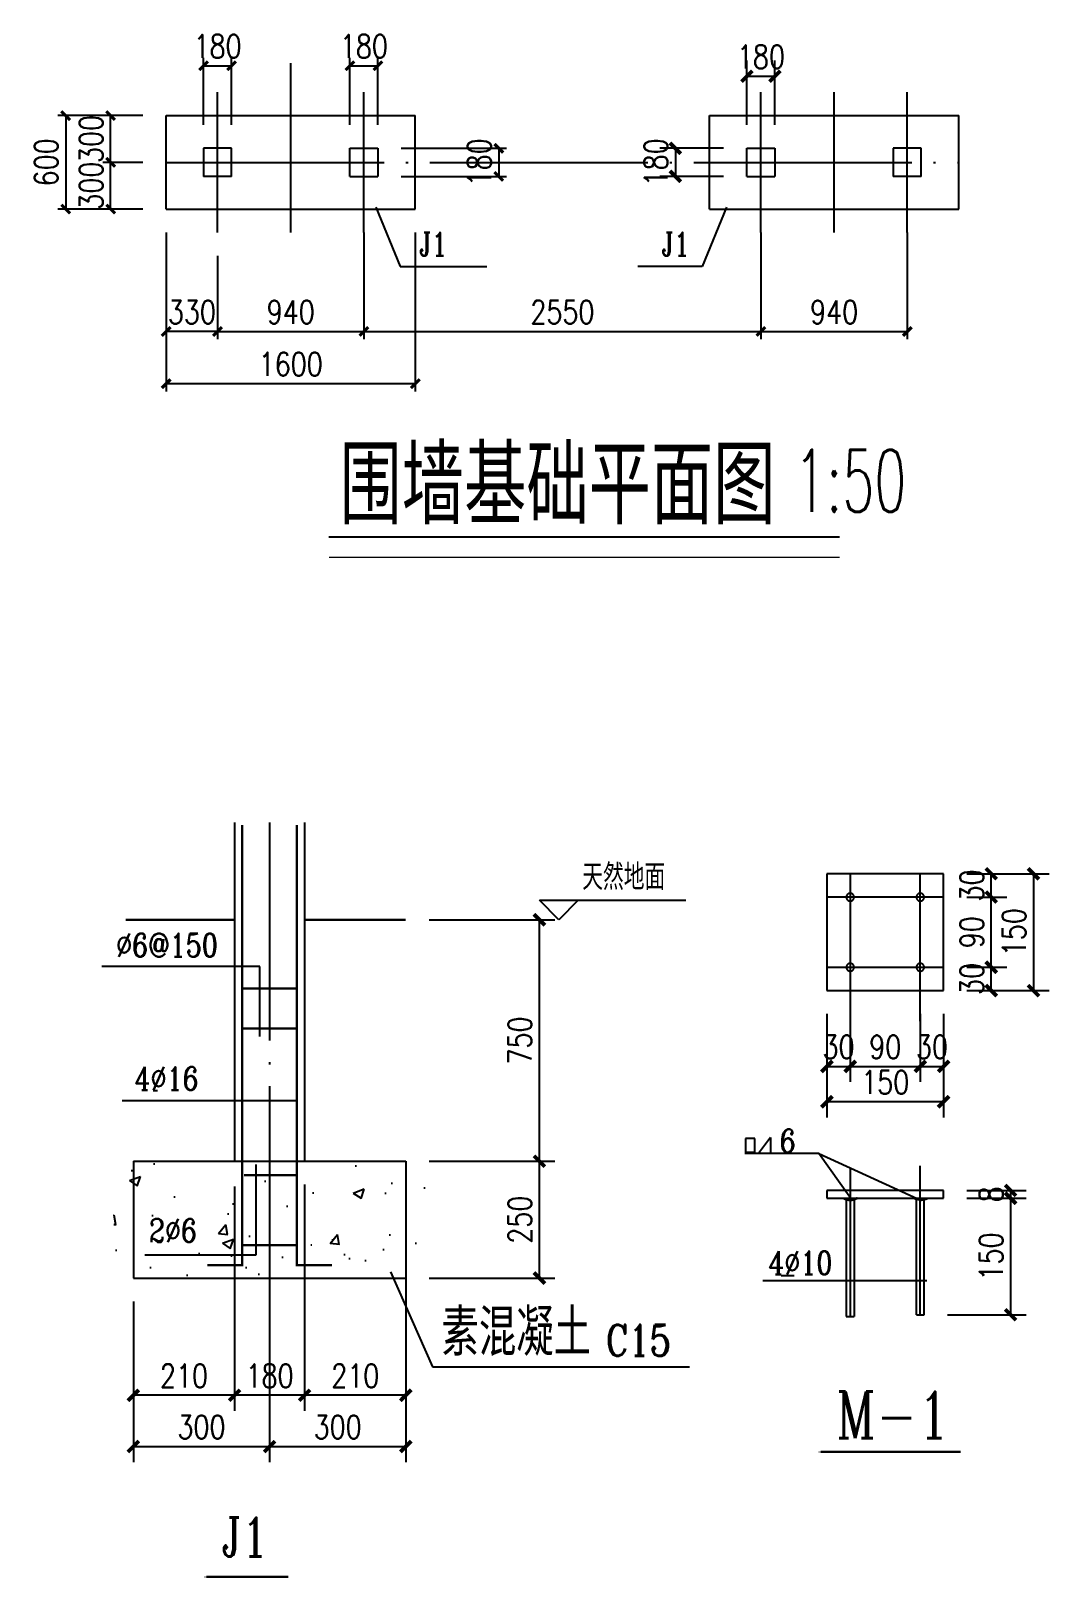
# Model space of a CAD drawing. Extents: x 782421 to 818568, y -186942 to -170294.
# Drawn here: x 808491 to 815030, y -186707 to -176775 of the extents above; entities that cross this region are included whole.
import ezdxf

# ---------------------------------------------------------------- set-up
doc = ezdxf.new("R2010")
doc.units = 0
doc.header["$LTSCALE"] = 700
doc.header["$MEASUREMENT"] = 0
doc.linetypes.add('DASH', pattern=[0.35, 0.25, -0.1])
doc.linetypes.add('DOTE', pattern=[2.42, 2, -0.2, 0.02, -0.2])
doc.layers.get('0').update_dxf_attribs({"color": 150, "linetype": 'CONTINUOUS'})
for name, color, linetype in [('1', 7, 'DASH'), ('DIM', 3, 'CONTINUOUS'), ('DOTE', 1, 'DOTE'), ('PUB_DIM', 3, 'CONTINUOUS'), ('WALL', 4, 'CONTINUOUS')]:
    doc.layers.add(name, color=color, linetype=linetype)
doc.styles.add('_HZTXT1', font='complex.shx', dxfattribs={"width": 0.8, "bigfont": 'hztxt.shx'})
doc.styles.add('_ROMANS', font='ROMANS.shx', dxfattribs={"width": 0.6})
doc.styles.add('DIM_FONT', font='SIMPLEX', dxfattribs={"width": 0.8})
doc.dimstyles.new('NORMAL', dxfattribs={"dimtxt": 250, "dimasz": 1, "dimexe": 250, "dimexo": 300, "dimgap": 125, "dimtad": 1, "dimdec": 0, "dimzin": 0, "dimtxsty": 'DIM_FONT', "dimblk": '_DIMX', "dimblk1": '_DIMX', "dimblk2": '_DIMX', "dimsah": 1, "dimcen": 9, "dimdle": 48, "dimclrd": 256, "dimclrt": 7, "dimazin": 3, "dimtfac": 1, "dimtdec": 0, "dimtix": 1, "dimtmove": 0, "dimatfit": 3, "dimtolj": 1, "dimtzin": 0})

# ---------------------------------------------------------------- blocks, each defined once
blk = doc.blocks.new('_DIMX')
blk.add_lwpolyline([(-70, -70, 50, 50, 0), (70, 70, 50, 50, 0)], format="xyseb")
blk = doc.blocks.new('*D43')
at = {"color": 0, "linetype": 'BYBLOCK'}
for p, q in [((814667.6, -153517.7), (814667.6, -153104.7)), ((814847.5, -153517.7), (814847.5, -153104.7))]:
    blk.add_line(p, q, dxfattribs=at)
at = {"linetype": 'BYBLOCK'}
for p, q in [((814667.1, -153204.7), (814666.6, -153204.7)), ((814667.6, -153204.7), (814847.5, -153204.7)), ((814848, -153204.7), (814848.5, -153204.7))]:
    blk.add_line(p, q, dxfattribs=at)
at = {"linetype": 'BYBLOCK', "xscale": 0.5, "yscale": 0.5, "zscale": 0.5}
blk.add_blockref('_DIMX', (814667.6, -153204.7), dxfattribs=at)
at = {"linetype": 'BYBLOCK', "xscale": 0.5, "yscale": 0.5, "zscale": 0.5, "rotation": 180}
blk.add_blockref('_DIMX', (814847.5, -153204.7), dxfattribs=at)
at = {"color": 7, "linetype": 'BYBLOCK', "insert": (814757.5, -153079.7), "char_height": 150, "attachment_point": 5, "style": 'DIM_FONT'}
blk.add_mtext('\\A1;180', dxfattribs=at)
blk = doc.blocks.new('*D44')
at = {"color": 0, "linetype": 'BYBLOCK'}
for p, q in [((814517.6, -153667.7), (814108, -153667.7)), ((814517.6, -153847.7), (814108, -153847.7))]:
    blk.add_line(p, q, dxfattribs=at)
at = {"linetype": 'BYBLOCK'}
for p, q in [((814208, -153667.2), (814208, -153666.7)), ((814208, -153667.7), (814208, -153847.7)), ((814208, -153848.2), (814208, -153848.7))]:
    blk.add_line(p, q, dxfattribs=at)
at = {"linetype": 'BYBLOCK', "xscale": 0.5, "yscale": 0.5, "zscale": 0.5}
for p, rotation in [((814208, -153667.7), 270), ((814208, -153847.7), 90)]:
    blk.add_blockref('_DIMX', p, dxfattribs=dict(at, rotation=rotation))
at = {"color": 7, "linetype": 'BYBLOCK', "insert": (814083, -153757.7), "char_height": 150, "attachment_point": 5, "rotation": 90, "style": 'DIM_FONT'}
blk.add_mtext('\\A1;180', dxfattribs=at)
blk = doc.blocks.new('*D45')
at = {"color": 0, "linetype": 'BYBLOCK'}
for p, q in [((790778.2, -160745.6), (791586, -160745.6)), ((790778.2, -161495.6), (791586, -161495.6))]:
    blk.add_line(p, q, dxfattribs=at)
at = {"linetype": 'BYBLOCK'}
blk.add_line((791486, -161495.1), (791486, -160746.1), dxfattribs=at)
at = {"linetype": 'BYBLOCK', "xscale": 0.5, "yscale": 0.5, "zscale": 0.5}
for p, rotation in [((791486, -160745.6), 90), ((791486, -161495.6), 270)]:
    blk.add_blockref('_DIMX', p, dxfattribs=dict(at, rotation=rotation))
at = {"color": 7, "linetype": 'BYBLOCK', "insert": (791361, -161120.6), "char_height": 150, "attachment_point": 5, "rotation": 90, "style": 'DIM_FONT'}
blk.add_mtext('\\A1;250', dxfattribs=at)
blk = doc.blocks.new('*D46')
at = {"color": 0, "linetype": 'BYBLOCK'}
for p, q in [((801278.4, -158833.2), (801278.4, -159864.8)), ((802153.4, -158833.2), (802153.4, -159864.8))]:
    blk.add_line(p, q, dxfattribs=at)
at = {"linetype": 'BYBLOCK'}
blk.add_line((801278.9, -159764.8), (802152.9, -159764.8), dxfattribs=at)
at = {"linetype": 'BYBLOCK', "xscale": 0.5, "yscale": 0.5, "zscale": 0.5, "rotation": 180}
blk.add_blockref('_DIMX', (801278.4, -159764.8), dxfattribs=at)
at = {"linetype": 'BYBLOCK', "xscale": 0.5, "yscale": 0.5, "zscale": 0.5}
blk.add_blockref('_DIMX', (802153.4, -159764.8), dxfattribs=at)
at = {"color": 7, "linetype": 'BYBLOCK', "insert": (801715.9, -159639.8), "char_height": 150, "attachment_point": 5, "style": 'DIM_FONT'}
blk.add_mtext('\\A1;300', dxfattribs=at)
blk = doc.blocks.new('*D47')
at = {"color": 0, "linetype": 'BYBLOCK'}
for p, q in [((802153.4, -158833.2), (802153.4, -159864.8)), ((803028.4, -158833.2), (803028.4, -159864.8))]:
    blk.add_line(p, q, dxfattribs=at)
at = {"linetype": 'BYBLOCK'}
blk.add_line((802153.9, -159764.8), (803027.9, -159764.8), dxfattribs=at)
at = {"linetype": 'BYBLOCK', "xscale": 0.5, "yscale": 0.5, "zscale": 0.5, "rotation": 180}
blk.add_blockref('_DIMX', (802153.4, -159764.8), dxfattribs=at)
at = {"linetype": 'BYBLOCK', "xscale": 0.5, "yscale": 0.5, "zscale": 0.5}
blk.add_blockref('_DIMX', (803028.4, -159764.8), dxfattribs=at)
at = {"color": 7, "linetype": 'BYBLOCK', "insert": (802590.9, -159639.8), "char_height": 150, "attachment_point": 5, "style": 'DIM_FONT'}
blk.add_mtext('\\A1;300', dxfattribs=at)
blk = doc.blocks.new('*D48')
at = {"color": 0, "linetype": 'BYBLOCK'}
for p, q in [((801928.4, -158095.4), (801928.4, -159535.5)), ((801278.4, -158833.2), (801278.4, -159535.5))]:
    blk.add_line(p, q, dxfattribs=at)
at = {"linetype": 'BYBLOCK'}
blk.add_line((801927.9, -159435.5), (801278.9, -159435.5), dxfattribs=at)
at = {"linetype": 'BYBLOCK', "xscale": 0.5, "yscale": 0.5, "zscale": 0.5, "rotation": 180}
blk.add_blockref('_DIMX', (801278.4, -159435.5), dxfattribs=at)
at = {"linetype": 'BYBLOCK', "xscale": 0.5, "yscale": 0.5, "zscale": 0.5}
blk.add_blockref('_DIMX', (801928.4, -159435.5), dxfattribs=at)
at = {"color": 7, "linetype": 'BYBLOCK', "insert": (801603.4, -159310.5), "char_height": 150, "attachment_point": 5, "style": 'DIM_FONT'}
blk.add_mtext('\\A1;210', dxfattribs=at)
blk = doc.blocks.new('*D49')
at = {"color": 0, "linetype": 'BYBLOCK'}
for p, q in [((802378.4, -158083.2), (802378.4, -159535.5)), ((803028.4, -158083.2), (803028.4, -159535.5))]:
    blk.add_line(p, q, dxfattribs=at)
at = {"linetype": 'BYBLOCK'}
blk.add_line((803027.9, -159435.5), (802378.9, -159435.5), dxfattribs=at)
at = {"linetype": 'BYBLOCK', "xscale": 0.5, "yscale": 0.5, "zscale": 0.5, "rotation": 180}
blk.add_blockref('_DIMX', (802378.4, -159435.5), dxfattribs=at)
at = {"linetype": 'BYBLOCK', "xscale": 0.5, "yscale": 0.5, "zscale": 0.5}
blk.add_blockref('_DIMX', (803028.4, -159435.5), dxfattribs=at)
at = {"color": 7, "linetype": 'BYBLOCK', "insert": (802703.4, -159310.5), "char_height": 150, "attachment_point": 5, "style": 'DIM_FONT'}
blk.add_mtext('\\A1;210', dxfattribs=at)
blk = doc.blocks.new('*D50')
at = {"color": 0, "linetype": 'BYBLOCK'}
for p, q in [((818414.4, -149557.9), (818414.4, -151010.2)), ((817964.4, -150321.7), (817964.4, -151010.2))]:
    blk.add_line(p, q, dxfattribs=at)
at = {"linetype": 'BYBLOCK'}
blk.add_line((818413.9, -150910.2), (817964.9, -150910.2), dxfattribs=at)
at = {"linetype": 'BYBLOCK', "xscale": 0.5, "yscale": 0.5, "zscale": 0.5, "rotation": 180}
blk.add_blockref('_DIMX', (817964.4, -150910.2), dxfattribs=at)
at = {"linetype": 'BYBLOCK', "xscale": 0.5, "yscale": 0.5, "zscale": 0.5}
blk.add_blockref('_DIMX', (818414.4, -150910.2), dxfattribs=at)
at = {"color": 7, "linetype": 'BYBLOCK', "insert": (818189.4, -150785.2), "char_height": 150, "attachment_point": 5, "style": 'DIM_FONT'}
blk.add_mtext('\\A1;180', dxfattribs=at)
blk = doc.blocks.new('*D51')
at = {"color": 0, "linetype": 'BYBLOCK'}
for p, q in [((811048.4, -182481.2), (811856.2, -182481.2)), ((811048.4, -184031.2), (811856.2, -184031.2))]:
    blk.add_line(p, q, dxfattribs=at)
at = {"linetype": 'BYBLOCK'}
blk.add_line((811756.2, -184030.7), (811756.2, -182481.7), dxfattribs=at)
at = {"linetype": 'BYBLOCK', "xscale": 0.5, "yscale": 0.5, "zscale": 0.5}
for p, rotation in [((811756.2, -182481.2), 90), ((811756.2, -184031.2), 270)]:
    blk.add_blockref('_DIMX', p, dxfattribs=dict(at, rotation=rotation))
at = {"color": 7, "linetype": 'BYBLOCK', "insert": (811631.2, -183256.2), "char_height": 150, "attachment_point": 5, "rotation": 90, "style": 'DIM_FONT'}
blk.add_mtext('\\A1;750', dxfattribs=at)
blk = doc.blocks.new('*D52')
at = {"color": 0, "linetype": 'BYBLOCK'}
for p, q in [((822193.8, -151376.4), (822721, -151376.4)), ((822193.8, -152126.4), (822721, -152126.4))]:
    blk.add_line(p, q, dxfattribs=at)
at = {"linetype": 'BYBLOCK'}
blk.add_line((822621, -151376.9), (822621, -152125.9), dxfattribs=at)
at = {"linetype": 'BYBLOCK', "xscale": 0.5, "yscale": 0.5, "zscale": 0.5}
for p, rotation in [((822621, -151376.4), 90), ((822621, -152126.4), 270)]:
    blk.add_blockref('_DIMX', p, dxfattribs=dict(at, rotation=rotation))
at = {"color": 7, "linetype": 'BYBLOCK', "insert": (822496, -151751.4), "char_height": 150, "attachment_point": 5, "rotation": 90, "style": 'DIM_FONT'}
blk.add_mtext('\\A1;150', dxfattribs=at)
blk = doc.blocks.new('*D53')
at = {"color": 0, "linetype": 'BYBLOCK'}
for p, q in [((821293.8, -152276.4), (821293.8, -152939.8)), ((822043.8, -152276.4), (822043.8, -152939.8))]:
    blk.add_line(p, q, dxfattribs=at)
at = {"linetype": 'BYBLOCK'}
blk.add_line((822043.3, -152839.8), (821294.3, -152839.8), dxfattribs=at)
at = {"linetype": 'BYBLOCK', "xscale": 0.5, "yscale": 0.5, "zscale": 0.5, "rotation": 180}
blk.add_blockref('_DIMX', (821293.8, -152839.8), dxfattribs=at)
at = {"linetype": 'BYBLOCK', "xscale": 0.5, "yscale": 0.5, "zscale": 0.5}
blk.add_blockref('_DIMX', (822043.8, -152839.8), dxfattribs=at)
at = {"color": 7, "linetype": 'BYBLOCK', "insert": (821668.8, -152714.8), "char_height": 150, "attachment_point": 5, "style": 'DIM_FONT'}
blk.add_mtext('\\A1;150', dxfattribs=at)
blk = doc.blocks.new('*D54')
at = {"color": 0, "linetype": 'BYBLOCK'}
for p, q in [((821293.8, -152276.4), (821293.8, -152712.7)), ((821443.8, -152276.4), (821443.8, -152712.7))]:
    blk.add_line(p, q, dxfattribs=at)
at = {"linetype": 'BYBLOCK'}
for p, q in [((821293.3, -152612.7), (821292.8, -152612.7)), ((821293.8, -152612.7), (821443.8, -152612.7)), ((821444.3, -152612.7), (821444.8, -152612.7))]:
    blk.add_line(p, q, dxfattribs=at)
at = {"linetype": 'BYBLOCK', "xscale": 0.5, "yscale": 0.5, "zscale": 0.5}
blk.add_blockref('_DIMX', (821293.8, -152612.7), dxfattribs=at)
at = {"linetype": 'BYBLOCK', "xscale": 0.5, "yscale": 0.5, "zscale": 0.5, "rotation": 180}
blk.add_blockref('_DIMX', (821443.8, -152612.7), dxfattribs=at)
at = {"color": 7, "linetype": 'BYBLOCK', "insert": (821368.8, -152487.7), "char_height": 150, "attachment_point": 5, "style": 'DIM_FONT'}
blk.add_mtext('\\A1;30', dxfattribs=at)
blk = doc.blocks.new('*D55')
at = {"color": 0, "linetype": 'BYBLOCK'}
blk.add_line((821893.8, -152276.4), (821893.8, -152712.7), dxfattribs=at)
at = {"linetype": 'BYBLOCK'}
blk.add_line((821444.3, -152612.7), (821893.3, -152612.7), dxfattribs=at)
at = {"linetype": 'BYBLOCK', "xscale": 0.5, "yscale": 0.5, "zscale": 0.5, "rotation": 180}
blk.add_blockref('_DIMX', (821443.8, -152612.7), dxfattribs=at)
at = {"linetype": 'BYBLOCK', "xscale": 0.5, "yscale": 0.5, "zscale": 0.5}
blk.add_blockref('_DIMX', (821893.8, -152612.7), dxfattribs=at)
at = {"color": 7, "linetype": 'BYBLOCK', "insert": (821668.8, -152487.7), "char_height": 150, "attachment_point": 5, "style": 'DIM_FONT'}
blk.add_mtext('\\A1;90', dxfattribs=at)
blk = doc.blocks.new('*D56')
at = {"color": 0, "linetype": 'BYBLOCK'}
for p, q in [((821893.8, -152276.4), (821893.8, -152712.7)), ((822043.8, -152276.4), (822043.8, -152712.7))]:
    blk.add_line(p, q, dxfattribs=at)
at = {"linetype": 'BYBLOCK'}
for p, q in [((821893.3, -152612.7), (821892.8, -152612.7)), ((821893.8, -152612.7), (822043.8, -152612.7)), ((822044.3, -152612.7), (822044.8, -152612.7))]:
    blk.add_line(p, q, dxfattribs=at)
at = {"linetype": 'BYBLOCK', "xscale": 0.5, "yscale": 0.5, "zscale": 0.5}
blk.add_blockref('_DIMX', (821893.8, -152612.7), dxfattribs=at)
at = {"linetype": 'BYBLOCK', "xscale": 0.5, "yscale": 0.5, "zscale": 0.5, "rotation": 180}
blk.add_blockref('_DIMX', (822043.8, -152612.7), dxfattribs=at)
at = {"color": 7, "linetype": 'BYBLOCK', "insert": (821968.8, -152487.7), "char_height": 150, "attachment_point": 5, "style": 'DIM_FONT'}
blk.add_mtext('\\A1;30', dxfattribs=at)
blk = doc.blocks.new('*D57')
at = {"color": 0, "linetype": 'BYBLOCK'}
for p, q in [((822193.8, -151976.4), (822449.6, -151976.4)), ((822193.8, -152126.4), (822449.6, -152126.4))]:
    blk.add_line(p, q, dxfattribs=at)
at = {"linetype": 'BYBLOCK'}
for p, q in [((822349.6, -151975.9), (822349.6, -151975.4)), ((822349.6, -152126.4), (822349.6, -151976.4)), ((822349.6, -152126.9), (822349.6, -152127.4))]:
    blk.add_line(p, q, dxfattribs=at)
at = {"linetype": 'BYBLOCK', "xscale": 0.5, "yscale": 0.5, "zscale": 0.5}
for p, rotation in [((822349.6, -151976.4), 270), ((822349.6, -152126.4), 90)]:
    blk.add_blockref('_DIMX', p, dxfattribs=dict(at, rotation=rotation))
at = {"color": 7, "linetype": 'BYBLOCK', "insert": (822224.6, -152051.4), "char_height": 150, "attachment_point": 5, "rotation": 90, "style": 'DIM_FONT'}
blk.add_mtext('\\A1;30', dxfattribs=at)
blk = doc.blocks.new('*D58')
at = {"color": 0, "linetype": 'BYBLOCK'}
blk.add_line((822193.8, -151526.4), (822449.6, -151526.4), dxfattribs=at)
at = {"linetype": 'BYBLOCK'}
blk.add_line((822349.6, -151975.9), (822349.6, -151526.9), dxfattribs=at)
at = {"linetype": 'BYBLOCK', "xscale": 0.5, "yscale": 0.5, "zscale": 0.5}
for p, rotation in [((822349.6, -151526.4), 90), ((822349.6, -151976.4), 270)]:
    blk.add_blockref('_DIMX', p, dxfattribs=dict(at, rotation=rotation))
at = {"color": 7, "linetype": 'BYBLOCK', "insert": (822224.6, -151751.4), "char_height": 150, "attachment_point": 5, "rotation": 90, "style": 'DIM_FONT'}
blk.add_mtext('\\A1;90', dxfattribs=at)
blk = doc.blocks.new('*D59')
at = {"color": 0, "linetype": 'BYBLOCK'}
blk.add_line((822193.8, -151376.4), (822449.6, -151376.4), dxfattribs=at)
at = {"linetype": 'BYBLOCK'}
for p, q in [((822349.6, -151375.9), (822349.6, -151375.4)), ((822349.6, -151526.4), (822349.6, -151376.4)), ((822349.6, -151526.9), (822349.6, -151527.4))]:
    blk.add_line(p, q, dxfattribs=at)
at = {"linetype": 'BYBLOCK', "xscale": 0.5, "yscale": 0.5, "zscale": 0.5}
for p, rotation in [((822349.6, -151376.4), 270), ((822349.6, -151526.4), 90)]:
    blk.add_blockref('_DIMX', p, dxfattribs=dict(at, rotation=rotation))
at = {"color": 7, "linetype": 'BYBLOCK', "insert": (822224.6, -151451.4), "char_height": 150, "attachment_point": 5, "rotation": 90, "style": 'DIM_FONT'}
blk.add_mtext('\\A1;30', dxfattribs=at)
blk = doc.blocks.new('*D60')
at = {"color": 0, "linetype": 'BYBLOCK'}
for p, q in [((822193.8, -153409.4), (822573.7, -153409.4)), ((822193.8, -153459.4), (822573.7, -153459.4))]:
    blk.add_line(p, q, dxfattribs=at)
at = {"linetype": 'BYBLOCK'}
for p, q in [((822473.7, -153408.9), (822473.7, -153408.4)), ((822473.7, -153409.4), (822473.7, -153459.4)), ((822473.7, -153459.9), (822473.7, -153460.4))]:
    blk.add_line(p, q, dxfattribs=at)
at = {"linetype": 'BYBLOCK', "xscale": 0.5, "yscale": 0.5, "zscale": 0.5}
for p, rotation in [((822473.7, -153409.4), 270), ((822473.7, -153459.4), 90)]:
    blk.add_blockref('_DIMX', p, dxfattribs=dict(at, rotation=rotation))
at = {"color": 7, "linetype": 'BYBLOCK', "insert": (822348.7, -153434.4), "char_height": 150, "attachment_point": 5, "rotation": 90, "style": 'DIM_FONT'}
blk.add_mtext('\\A1;8', dxfattribs=at)
blk = doc.blocks.new('*D61')
at = {"linetype": 'BYBLOCK'}
blk.add_line((822473.7, -153459.9), (822473.7, -154206.3), dxfattribs=at)
at = {"color": 0, "linetype": 'BYBLOCK'}
blk.add_line((822068.8, -154206.8), (822573.7, -154206.8), dxfattribs=at)
at = {"linetype": 'BYBLOCK', "xscale": 0.5, "yscale": 0.5, "zscale": 0.5}
for p, rotation in [((822473.7, -153459.4), 90), ((822473.7, -154206.8), 270)]:
    blk.add_blockref('_DIMX', p, dxfattribs=dict(at, rotation=rotation))
at = {"color": 7, "linetype": 'BYBLOCK', "insert": (822348.7, -153833.1), "char_height": 150, "attachment_point": 5, "rotation": 90, "style": 'DIM_FONT'}
blk.add_mtext('\\A1;150', dxfattribs=at)
blk = doc.blocks.new('*D62')
at = {"color": 0, "linetype": 'BYBLOCK'}
for p, q in [((802187, -152359.2), (802187, -152895.2)), ((804736.8, -152359.2), (804736.8, -152895.2))]:
    blk.add_line(p, q, dxfattribs=at)
at = {"linetype": 'BYBLOCK'}
blk.add_line((802187.4, -152845.2), (804736.4, -152845.2), dxfattribs=at)
at = {"linetype": 'BYBLOCK', "xscale": 0.4, "yscale": 0.4, "zscale": 0.4, "rotation": 180}
blk.add_blockref('_DIMX', (802187, -152845.2), dxfattribs=at)
at = {"linetype": 'BYBLOCK', "xscale": 0.4, "yscale": 0.4, "zscale": 0.4}
blk.add_blockref('_DIMX', (804736.8, -152845.2), dxfattribs=at)
at = {"color": 7, "linetype": 'BYBLOCK', "insert": (803461.9, -152720.2), "char_height": 150, "attachment_point": 5, "style": 'DIM_FONT'}
blk.add_mtext('\\A1;2550', dxfattribs=at)
blk = doc.blocks.new('*D67')
at = {"color": 0, "linetype": 'BYBLOCK'}
for p, q in [((800917, -152209.2), (800917, -152895.2)), ((801247, -152359.2), (801247, -152895.2))]:
    blk.add_line(p, q, dxfattribs=at)
at = {"linetype": 'BYBLOCK'}
for p, q in [((800916.6, -152845.2), (800916.2, -152845.2)), ((801247, -152845.2), (800917, -152845.2)), ((801247.4, -152845.2), (801247.8, -152845.2))]:
    blk.add_line(p, q, dxfattribs=at)
at = {"linetype": 'BYBLOCK', "xscale": 0.4, "yscale": 0.4, "zscale": 0.4}
blk.add_blockref('_DIMX', (800917, -152845.2), dxfattribs=at)
at = {"linetype": 'BYBLOCK', "xscale": 0.4, "yscale": 0.4, "zscale": 0.4, "rotation": 180}
blk.add_blockref('_DIMX', (801247, -152845.2), dxfattribs=at)
at = {"color": 7, "linetype": 'BYBLOCK', "insert": (801082, -152720.2), "char_height": 150, "attachment_point": 5, "style": 'DIM_FONT'}
blk.add_mtext('\\A1;330', dxfattribs=at)
blk = doc.blocks.new('*D68')
at = {"color": 0, "linetype": 'BYBLOCK'}
for p, q in [((802517, -152209.2), (802517, -153229.7)), ((800917, -152739.7), (800917, -153229.7))]:
    blk.add_line(p, q, dxfattribs=at)
at = {"linetype": 'BYBLOCK'}
blk.add_line((800917.4, -153179.7), (802516.6, -153179.7), dxfattribs=at)
at = {"linetype": 'BYBLOCK', "xscale": 0.4, "yscale": 0.4, "zscale": 0.4, "rotation": 180}
blk.add_blockref('_DIMX', (800917, -153179.7), dxfattribs=at)
at = {"linetype": 'BYBLOCK', "xscale": 0.4, "yscale": 0.4, "zscale": 0.4}
blk.add_blockref('_DIMX', (802517, -153179.7), dxfattribs=at)
at = {"color": 7, "linetype": 'BYBLOCK', "insert": (801717, -153054.7), "char_height": 150, "attachment_point": 5, "style": 'DIM_FONT'}
blk.add_mtext('\\A1;1600', dxfattribs=at)
blk = doc.blocks.new('*D69')
at = {"color": 0, "linetype": 'BYBLOCK'}
for p, q in [((800767, -151759.2), (800510.3, -151759.2)), ((800767, -152059.2), (800510.3, -152059.2))]:
    blk.add_line(p, q, dxfattribs=at)
at = {"linetype": 'BYBLOCK'}
for p, q in [((800560.3, -151758.8), (800560.3, -151758.4)), ((800560.3, -152059.2), (800560.3, -151759.2)), ((800560.3, -152059.6), (800560.3, -152060))]:
    blk.add_line(p, q, dxfattribs=at)
at = {"linetype": 'BYBLOCK', "xscale": 0.4, "yscale": 0.4, "zscale": 0.4}
for p, rotation in [((800560.3, -151759.2), 270), ((800560.3, -152059.2), 90)]:
    blk.add_blockref('_DIMX', p, dxfattribs=dict(at, rotation=rotation))
at = {"color": 7, "linetype": 'BYBLOCK', "insert": (800435.3, -151909.2), "char_height": 150, "attachment_point": 5, "rotation": 90, "style": 'DIM_FONT'}
blk.add_mtext('\\A1;300', dxfattribs=at)
blk = doc.blocks.new('*D70')
at = {"color": 0, "linetype": 'BYBLOCK'}
for p, q in [((800767, -151459.2), (800510.3, -151459.2)), ((800767, -151759.2), (800510.3, -151759.2))]:
    blk.add_line(p, q, dxfattribs=at)
at = {"linetype": 'BYBLOCK'}
for p, q in [((800560.3, -151458.8), (800560.3, -151458.4)), ((800560.3, -151759.2), (800560.3, -151459.2)), ((800560.3, -151759.6), (800560.3, -151760))]:
    blk.add_line(p, q, dxfattribs=at)
at = {"linetype": 'BYBLOCK', "xscale": 0.4, "yscale": 0.4, "zscale": 0.4}
for p, rotation in [((800560.3, -151459.2), 270), ((800560.3, -151759.2), 90)]:
    blk.add_blockref('_DIMX', p, dxfattribs=dict(at, rotation=rotation))
at = {"color": 7, "linetype": 'BYBLOCK', "insert": (800435.3, -151609.2), "char_height": 150, "attachment_point": 5, "rotation": 90, "style": 'DIM_FONT'}
blk.add_mtext('\\A1;300', dxfattribs=at)
blk = doc.blocks.new('*D71')
at = {"color": 0, "linetype": 'BYBLOCK'}
for p, q in [((800767, -151459.2), (800221.7, -151459.2)), ((800767, -152059.2), (800221.7, -152059.2))]:
    blk.add_line(p, q, dxfattribs=at)
at = {"linetype": 'BYBLOCK'}
blk.add_line((800271.7, -151459.6), (800271.7, -152058.8), dxfattribs=at)
at = {"linetype": 'BYBLOCK', "xscale": 0.4, "yscale": 0.4, "zscale": 0.4}
for p, rotation in [((800271.7, -151459.2), 90), ((800271.7, -152059.2), 270)]:
    blk.add_blockref('_DIMX', p, dxfattribs=dict(at, rotation=rotation))
at = {"color": 7, "linetype": 'BYBLOCK', "insert": (800146.7, -151759.2), "char_height": 150, "attachment_point": 5, "rotation": 90, "style": 'DIM_FONT'}
blk.add_mtext('\\A1;600', dxfattribs=at)
blk = doc.blocks.new('*D72')
at = {"linetype": 'BYBLOCK'}
for p, q in [((801156.6, -151139.1), (801156.2, -151139.1)), ((801157, -151139.1), (801337, -151139.1)), ((801337.4, -151139.1), (801337.8, -151139.1))]:
    blk.add_line(p, q, dxfattribs=at)
at = {"color": 0, "linetype": 'BYBLOCK'}
for p, q in [((801157, -151519.2), (801157, -151089.1)), ((801337, -151519.2), (801337, -151089.1))]:
    blk.add_line(p, q, dxfattribs=at)
at = {"linetype": 'BYBLOCK', "xscale": 0.4, "yscale": 0.4, "zscale": 0.4}
blk.add_blockref('_DIMX', (801157, -151139.1), dxfattribs=at)
at = {"linetype": 'BYBLOCK', "xscale": 0.4, "yscale": 0.4, "zscale": 0.4, "rotation": 180}
blk.add_blockref('_DIMX', (801337, -151139.1), dxfattribs=at)
at = {"color": 7, "linetype": 'BYBLOCK', "insert": (801247, -151014.1), "char_height": 150, "attachment_point": 5, "style": 'DIM_FONT'}
blk.add_mtext('\\A1;180', dxfattribs=at)
blk = doc.blocks.new('*D73')
at = {"linetype": 'BYBLOCK'}
for p, q in [((802096.6, -151139.1), (802096.2, -151139.1)), ((802097, -151139.1), (802276.9, -151139.1)), ((802277.3, -151139.1), (802277.7, -151139.1))]:
    blk.add_line(p, q, dxfattribs=at)
at = {"color": 0, "linetype": 'BYBLOCK'}
for p, q in [((802097, -151519.2), (802097, -151089.1)), ((802276.9, -151519.2), (802276.9, -151089.1))]:
    blk.add_line(p, q, dxfattribs=at)
at = {"linetype": 'BYBLOCK', "xscale": 0.4, "yscale": 0.4, "zscale": 0.4}
blk.add_blockref('_DIMX', (802097, -151139.1), dxfattribs=at)
at = {"linetype": 'BYBLOCK', "xscale": 0.4, "yscale": 0.4, "zscale": 0.4, "rotation": 180}
blk.add_blockref('_DIMX', (802276.9, -151139.1), dxfattribs=at)
at = {"color": 7, "linetype": 'BYBLOCK', "insert": (802186.9, -151014.1), "char_height": 150, "attachment_point": 5, "style": 'DIM_FONT'}
blk.add_mtext('\\A1;180', dxfattribs=at)
blk = doc.blocks.new('*D74')
at = {"color": 0, "linetype": 'BYBLOCK'}
for p, q in [((802426.9, -151669.2), (803103.2, -151669.2)), ((802426.9, -151849.2), (803103.2, -151849.2))]:
    blk.add_line(p, q, dxfattribs=at)
at = {"linetype": 'BYBLOCK'}
for p, q in [((803053.2, -151668.8), (803053.2, -151668.4)), ((803053.2, -151669.2), (803053.2, -151849.2)), ((803053.2, -151849.6), (803053.2, -151850))]:
    blk.add_line(p, q, dxfattribs=at)
at = {"linetype": 'BYBLOCK', "xscale": 0.4, "yscale": 0.4, "zscale": 0.4}
for p, rotation in [((803053.2, -151669.2), 270), ((803053.2, -151849.2), 90)]:
    blk.add_blockref('_DIMX', p, dxfattribs=dict(at, rotation=rotation))
at = {"color": 7, "linetype": 'BYBLOCK', "insert": (802928.2, -151759.2), "char_height": 150, "attachment_point": 5, "rotation": 90, "style": 'DIM_FONT'}
blk.add_mtext('\\A1;180', dxfattribs=at)
blk = doc.blocks.new('*D83')
at = {"color": 0, "linetype": 'BYBLOCK'}
for p, q in [((810629.3, -178068.9), (810629.3, -178754.9)), ((809689.3, -178218.9), (809689.3, -178754.9))]:
    blk.add_line(p, q, dxfattribs=at)
at = {"linetype": 'BYBLOCK'}
blk.add_line((809689.7, -178704.9), (810628.9, -178704.9), dxfattribs=at)
at = {"linetype": 'BYBLOCK', "xscale": 0.4, "yscale": 0.4, "zscale": 0.4, "rotation": 180}
blk.add_blockref('_DIMX', (809689.3, -178704.9), dxfattribs=at)
at = {"linetype": 'BYBLOCK', "xscale": 0.4, "yscale": 0.4, "zscale": 0.4}
blk.add_blockref('_DIMX', (810629.3, -178704.9), dxfattribs=at)
at = {"color": 7, "linetype": 'BYBLOCK', "insert": (810159.3, -178579.9), "char_height": 150, "attachment_point": 5, "style": 'DIM_FONT'}
blk.add_mtext('\\A1;940', dxfattribs=at)
blk = doc.blocks.new('*D84')
at = {"color": 0, "linetype": 'BYBLOCK'}
for p, q in [((813179.1, -178068.9), (813179.1, -178754.9)), ((814119.3, -178068.9), (814119.3, -178754.9))]:
    blk.add_line(p, q, dxfattribs=at)
at = {"linetype": 'BYBLOCK'}
blk.add_line((813179.5, -178704.9), (814118.9, -178704.9), dxfattribs=at)
at = {"linetype": 'BYBLOCK', "xscale": 0.4, "yscale": 0.4, "zscale": 0.4, "rotation": 180}
blk.add_blockref('_DIMX', (813179.1, -178704.9), dxfattribs=at)
at = {"linetype": 'BYBLOCK', "xscale": 0.4, "yscale": 0.4, "zscale": 0.4}
blk.add_blockref('_DIMX', (814119.3, -178704.9), dxfattribs=at)
at = {"color": 7, "linetype": 'BYBLOCK', "insert": (813649.2, -178579.9), "char_height": 150, "attachment_point": 5, "style": 'DIM_FONT'}
blk.add_mtext('\\A1;940', dxfattribs=at)

msp = doc.modelspace()

# ---------------------------------------------------------------- hatches: boundary and pattern name
at = {"layer": 'WALL'}
h = msp.add_hatch(dxfattribs=at)
h.set_pattern_fill('AR-CONC', color=256, scale=100, style=0)
h.set_pattern_definition([(50, (-1090446.45, 188959.57), (717.26018, -62.75213), [75, -825]), (355, (-1090446.45, 188959.6), (-138.75133, 752.19213), [60, -660]), (100.4514, (-1090386.7, 188954.34), (578.50938, 689.43954), [63.7402, -701.1421]), (46.1842, (-1090446.45, 189159.6), (1067.24105, -165.519), [112.5, -1237.5]), (96.6356, (-1090357.5, 189145.8), (934.6627, 974.11787), [95.6103, -1051.713]), (351.1842, (-1090446.5, 189159.6), (934.66195, 974.1186), [90, -990]), (21, (-1090346.45, 189109.57), (596.90705, -402.61889), [75, -825]), (326, (-1090346.45, 189109.6), (243.31533, 725.15005), [60, -660]), (71.4514, (-1090296.7, 189076), (840.22263, 322.5305), [63.7402, -701.1421]), (37.5, (-1090446.45, 188959.57), (12.159855, 332.893854), [0, -652, 0, -670, 0, -662.5]), (7.5, (-1090446.45, 188959.57), (263.06954, 394.41171), [0, -382, 0, -637, 0, -252.5]), (327.5, (-1090669.45, 188959.57), (533.822436, -22.55487), [0, -250, 0, -780, 0, -1035]), (317.5, (-1090769.45, 188959.57), (583.18617, 100.10498), [0, -325, 0, -518, 0, -735])])
h.paths.add_polyline_path([(810048.2, -184781.2), (810039.5, -184031.2), (809023.4, -184031.2), (809023.4, -184781.2)])
h.paths.add_polyline_path([(810048.2, -184781.2), (811023.4, -184781.2), (811023.4, -184031.2), (810039.5, -184031.2)])

# ---------------------------------------------------------------- linework, layer by layer
at = {"color": 7, "linetype": 'BYBLOCK'}
for p, q in [((809779.3, -177528.9), (809599.3, -177528.9)), ((810539.3, -177528.9), (810719.2, -177528.9)), ((813089.2, -177528.9), (813269.1, -177528.9)), ((814209, -177528.9), (814029.1, -177528.9)), ((809779.3, -177708.9), (809599.3, -177708.9)), ((810539.3, -177708.9), (810719.2, -177708.9)), ((813089.2, -177708.9), (813269.1, -177708.9)), ((814209, -177708.9), (814029.1, -177708.9)), ((814209.1, -177708.7), (814029.2, -177708.8)), ((810404.2, -180023.8), (813684.6, -180023.8))]:
    msp.add_line(p, q, dxfattribs=at)
for points in [[(809599.3, -177528.9), (809599.3, -177708.9)], [(809779.3, -177708.9), (809779.3, -177528.9)], [(810539.3, -177708.9), (810539.3, -177528.9)], [(810719.2, -177528.9), (810719.2, -177708.9)], [(813089.2, -177708.9), (813089.2, -177528.9)], [(813269.1, -177528.9), (813269.1, -177708.9)], [(814029.1, -177528.8), (814029.2, -177708.8)], [(814029.1, -177528.9), (814029.1, -177708.9)], [(814209, -177708.9), (814209, -177528.9)]]:
    msp.add_lwpolyline(points, dxfattribs=at)
for points, const_width in [([(810404.2, -180154.5), (813684.6, -180154.5)], 10), ([(809848.3, -181872), (809848.3, -184697.7), (809623.7, -184697.7)], 15), ([(810198.6, -181872), (810198.6, -184697.7), (810423.2, -184697.7)], 15), ([(809098.4, -182481.2), (809798.4, -182481.2)], 15), ([(810898.4, -182481.2), (810248.4, -182481.2)], 15), ([(809848.3, -182922.4), (810190.6, -182922.4)], 15), ([(809848.3, -183178.9), (810190.6, -183178.9)], 15), ([(809859, -184120.5), (810190.6, -184120.5)], 15), ([(809848.3, -184569.4), (810201.3, -184569.4)], 15)]:
    msp.add_lwpolyline(points, dxfattribs=dict(at, const_width=const_width))
at = {"layer": '1'}
for points in [[(813727.6, -182336, 1), (813777.6, -182336, 1)], [(814177.6, -182336, 1), (814227.6, -182336, 1)], [(813727.6, -182786, 1), (813777.6, -182786, 1)], [(814177.6, -182786, 1), (814227.6, -182786, 1)]]:
    msp.add_lwpolyline(points, format="xyb", close=True, dxfattribs=at)
at = {"layer": 'DIM'}
for p, q in [((810706.8, -177905.7), (810862.3, -178287.8)), ((812957.3, -177905.7), (812801.8, -178287.8)), ((810862.3, -178287.8), (811419.6, -178287.8)), ((812801.8, -178287.8), (812388.8, -178287.8))]:
    msp.add_line(p, q, dxfattribs=at)
for points in [[(813548, -185897, 4, 4, 0), (813563, -185897, 15, 15, 0), (814462.2, -185897, 15, 15, 0)], [(809601.8, -186699.5, 4, 4, 0), (809616.8, -186699.5, 15, 15, 0), (810144.5, -186699.5, 15, 15, 0)]]:
    msp.add_lwpolyline(points, format="xyseb", dxfattribs=at)
at = {"layer": 'DOTE'}
for p, q in [((809359.3, -177618.9), (814449.1, -177618.9)), ((810023.4, -181856.2), (810023.4, -185190.8)), ((813752.6, -182186), (813752.6, -183143.1)), ((814202.6, -183131.1), (814202.6, -182186)), ((814352.6, -182336), (813602.6, -182336)), ((813602.6, -182786), (814352.6, -182786)), ((813752.6, -184078.2), (813752.6, -185026.9)), ((814202.6, -185016.5), (814202.6, -184060.2))]:
    msp.add_line(p, q, dxfattribs=at)
for points in [[(810159.3, -178068.9), (810159.3, -176981.5)], [(809689.3, -178068.9), (809689.3, -177168.9)], [(810629.3, -178068.9), (810629.3, -177168.9)], [(813179.1, -178068.9), (813179.1, -177168.9)], [(813649.1, -178068.9), (813649.1, -177168.9)], [(814119.3, -178068.7), (814119, -177168.7)]]:
    msp.add_lwpolyline(points, dxfattribs=at)
at = {"layer": 'PUB_DIM'}
for p, q in [((811756.2, -182356.2), (812006.2, -182356.2)), ((811881.2, -182481.2), (811756.2, -182356.2)), ((811881.2, -182356.2), (812697.6, -182356.2)), ((812006.2, -182356.2), (811881.2, -182481.2)), ((809961.5, -182781.7), (808945.3, -182781.7)), ((809961.5, -183230), (809961.5, -182781.7)), ((809275.3, -183576.3), (809304.3, -183576.3)), ((810199, -183644.2), (809077.3, -183644.2)), ((813079.4, -183885.3), (813079.4, -183973.9)), ((813140.4, -183885.3), (813079.4, -183885.3)), ((813140.4, -183973.9), (813140.4, -183885.3)), ((813240.2, -183878.1), (813162.7, -183980.7)), ((813240.2, -183878.1), (813240.2, -183980.6)), ((813550, -183980.6), (813074.9, -183980.6)), ((813079.4, -183973.9), (813140.4, -183973.9)), ((813756.6, -184269.5), (813550, -183980.6)), ((813550, -183980.6), (814211, -184283.3)), ((809935.1, -184053), (809935.1, -184633.2)), ((809935.1, -184633.2), (809222.4, -184633.2)), ((810800.3, -184740.5), (811070.5, -185351.6)), ((814245.5, -184799.3), (813192, -184799.3)), ((813309, -184764.9), (813391.6, -184764.9)), ((811070.5, -185351.6), (812720.5, -185351.6))]:
    msp.add_line(p, q, dxfattribs=at)
for centre, radius, start, end in [((813753.1, -184192.8), 88.9, 241.51551, 298.48449), ((813794.7, -184269.3), 1.84, 298.48449, 188.42239), ((814209.1, -184177.6), 101.7, 244.83358, 293.31983)]:
    msp.add_arc(centre, radius, start, end, dxfattribs=at)
at = {"layer": 'WALL'}
for p, q in [((809359.3, -177318.9), (810959.3, -177318.9)), ((812849.1, -177318.9), (814449.1, -177318.9)), ((809359.3, -177918.9), (810959.3, -177918.9)), ((812849.1, -177918.9), (814449.1, -177918.9)), ((809798.4, -181856.2), (809798.4, -184031.2)), ((810248.4, -181856.2), (810248.4, -184031.2)), ((813602.6, -182186), (813602.6, -182936)), ((814352.6, -182186), (813602.6, -182186)), ((814352.6, -182936), (814352.6, -182186)), ((813602.6, -182936), (814352.6, -182936)), ((809148.4, -184031.2), (809148.4, -184781.2)), ((809148.4, -184031.2), (810898.4, -184031.2)), ((810898.4, -184031.2), (810898.4, -184781.2)), ((813602.6, -184219), (813602.6, -184269)), ((814352.6, -184219), (813602.6, -184219)), ((814352.6, -184269), (814352.6, -184219)), ((813602.6, -184269), (814352.6, -184269)), ((813727.6, -184269), (813727.6, -185026.9)), ((813777.6, -184269), (813777.6, -185026.9)), ((814177.6, -185016.5), (814177.6, -184269)), ((814227.6, -185016.5), (814227.6, -184269)), ((809148.4, -184781.2), (810898.4, -184781.2)), ((814177.6, -185016.5), (814227.6, -185016.5)), ((813727.6, -185026.9), (813777.6, -185026.9))]:
    msp.add_line(p, q, dxfattribs=at)
for points in [[(809359.3, -177918.9), (809359.3, -177318.9)], [(810959.3, -177918.9), (810959.3, -177318.9)], [(812849.1, -177918.9), (812849.1, -177318.9)], [(814449.1, -177918.9), (814449.1, -177318.9)], [(814119.3, -178068.9), (814119.3, -178053.4)]]:
    msp.add_lwpolyline(points, dxfattribs=at)

# ---------------------------------------------------------------- texts
at = {"layer": 'DIM'}
for s, height, style, width, p in [('围墙基础平面图', 500, '_HZTXT1', 0.8, (810472.4, -179943.7)), ('1:50', 400, '_ROMANS', 0.6, (813393.2, -179863.4)), ('天然地面', 166.67, '_HZTXT1', 0.8, (812031.3, -182289.8)), ('J1', 250, '_HZTXT1', 0.8, (809715.3, -186568.6))]:
    msp.add_text(s, height=height, dxfattribs=dict(at, style=style, width=width)).set_placement(p)
at = {"layer": 'PUB_DIM', "style": '_HZTXT1', "width": 0.8}
for s, height, p in [('J1', 150, (810985.2, -178219.2)), ('J1', 150, (812541.8, -178219.2)), ('%%c6@150', 150, (809038, -182718.9)), ('4%%c16', 150, (809156.2, -183575.6)), ('6', 150, (813300, -183975.9)), ('2%%c6', 150, (809248.6, -184551.4)), ('4%%c10', 150, (813226.4, -184758)), ('素混凝土', 300, (811127.4, -185280.5)), ('C15', 200, (812183.1, -185280.5)), ('M-1', 300, (813660.3, -185809.8))]:
    msp.add_text(s, height=height, dxfattribs=at).set_placement(p)

# ---------------------------------------------------------------- dimensions: what is measured, and where the dimension line sits
at = {"layer": 'DIM'}
dim = msp.add_linear_dim(base=(811756.2, -184031.2), p1=(810898.4, -184781.2), p2=(810898.4, -184031.2), angle=90, text='250', dimstyle='NORMAL', override={"dimtxt": 150, "dimasz": 0.5, "dimexe": 100, "dimexo": 150, "dimgap": 50}, dxfattribs=at)
dim.commit()
dim.dimension.update_dxf_attribs({"geometry": '*D45', "text_midpoint": (811631.2, -184406.2), "insert": (20270.2, -23285.7)})
at = {"layer": 'PUB_DIM'}
for base, p1, p2, override, picture, middle, set_off in [((809779.3, -176998.8), (809599.3, -177528.9), (809779.3, -177528.9), {"dimtxt": 150, "dimasz": 0.4, "dimexe": 50, "dimexo": 150, "dimgap": 50}, '*D72', (809689.3, -176873.8), (8442.3, -25859.7)), ((810719.2, -176998.8), (810539.3, -177528.9), (810719.2, -177528.9), {"dimtxt": 150, "dimasz": 0.4, "dimexe": 50, "dimexo": 150, "dimgap": 50}, '*D73', (810629.2, -176873.8), (8442.3, -25859.7)), ((813269.1, -177065.9), (813089.2, -177528.9), (813269.1, -177528.9), {"dimtxt": 150, "dimasz": 0.5, "dimexe": 100, "dimexo": 150, "dimgap": 50}, '*D43', (813179.2, -176940.9), (-1578.4, -23861.2)), ((809359.3, -178704.9), (809689.3, -178068.9), (809359.3, -177918.9), {"dimtxt": 150, "dimasz": 0.4, "dimexe": 50, "dimexo": 150, "dimgap": 50}, '*D67', (809524.3, -178579.9), (8442.3, -25859.7)), ((810959.3, -179039.3), (809359.3, -178449.4), (810959.3, -177918.9), {"dimtxt": 150, "dimasz": 0.4, "dimexe": 50, "dimexo": 150, "dimgap": 50}, '*D68', (810159.3, -178914.3), (8442.3, -25859.7)), ((813179.1, -178704.9), (810629.3, -178068.9), (813179.1, -178068.9), {"dimtxt": 150, "dimasz": 0.4, "dimexe": 50, "dimexo": 150, "dimgap": 50}, '*D62', (811904.2, -178579.9), (8442.3, -25859.7))]:
    dim = msp.add_linear_dim(base=base, p1=p1, p2=p2, dimstyle='NORMAL', override=override, dxfattribs=at)
    dim.commit()
    dim.dimension.update_dxf_attribs({"geometry": picture, "text_midpoint": middle, "insert": set_off})
for base, p1, p2, override, picture, middle, set_off in [((808714, -177918.9), (809359.3, -177318.9), (809359.3, -177918.9), {"dimtxt": 150, "dimasz": 0.4, "dimexe": 50, "dimexo": 150, "dimgap": 50}, '*D71', (808589, -177618.9), (8442.3, -25859.7)), ((809002.6, -177318.9), (809359.3, -177618.9), (809359.3, -177318.9), {"dimtxt": 150, "dimasz": 0.4, "dimexe": 50, "dimexo": 150, "dimgap": 50}, '*D70', (808877.6, -177468.9), (8442.3, -25859.7)), ((811495.5, -177708.9), (810719.2, -177528.9), (810719.2, -177708.9), {"dimtxt": 150, "dimasz": 0.4, "dimexe": 50, "dimexo": 150, "dimgap": 50}, '*D74', (811370.5, -177618.9), (8442.3, -25859.7)), ((812629.7, -177708.9), (813089.2, -177528.9), (813089.2, -177708.9), {"dimtxt": 150, "dimasz": 0.5, "dimexe": 100, "dimexo": 150, "dimgap": 50}, '*D44', (812504.7, -177618.9), (-1578.4, -23861.2)), ((809002.6, -177618.9), (809359.3, -177918.9), (809359.3, -177618.9), {"dimtxt": 150, "dimasz": 0.4, "dimexe": 50, "dimexo": 150, "dimgap": 50}, '*D69', (808877.6, -177768.9), (8442.3, -25859.7))]:
    dim = msp.add_linear_dim(base=base, p1=p1, p2=p2, angle=90, dimstyle='NORMAL', override=override, dxfattribs=at)
    dim.commit()
    dim.dimension.update_dxf_attribs({"geometry": picture, "text_midpoint": middle, "insert": set_off})
for base, p1, p2, picture, middle in [((810629.3, -178704.9), (809689.3, -178068.9), (810629.3, -177918.9), '*D83', (810159.3, -178579.9)), ((814119.3, -178704.9), (813179.1, -177918.9), (814119.3, -177918.9), '*D84', (813649.2, -178579.9))]:
    dim = msp.add_linear_dim(base=base, p1=p1, p2=p2, dimstyle='NORMAL', override={"dimtxt": 150, "dimasz": 0.4, "dimexe": 50, "dimexo": 150, "dimgap": 50}, dxfattribs=at)
    dim.commit()
    dim.dimension.update_dxf_attribs({"geometry": picture, "text_midpoint": middle})
for base, p1, p2, text, override, picture, middle in [((814929.7, -182936), (814352.6, -182186), (814352.6, -182936), '150', {"dimtxt": 150, "dimasz": 0.5, "dimexe": 100, "dimexo": 150, "dimgap": 50}, '*D52', (814804.7, -182561)), ((814658.4, -182186), (814352.6, -182336), (814352.6, -182186), '30', {"dimtxt": 150, "dimasz": 0.5, "dimexe": 100, "dimexo": 150, "dimgap": 50, "dimse1": 1}, '*D59', (814533.4, -182261)), ((814658.4, -182336), (814352.6, -182786), (814352.6, -182336), '90', {"dimtxt": 150, "dimasz": 0.5, "dimexe": 100, "dimexo": 150, "dimgap": 50, "dimse1": 1}, '*D58', (814533.4, -182561)), ((814658.4, -182786), (814352.6, -182936), (814352.6, -182786), '30', {"dimtxt": 150, "dimasz": 0.5, "dimexe": 100, "dimexo": 150, "dimgap": 50}, '*D57', (814533.4, -182861)), ((814782.5, -185016.5), (814352.6, -184269), (814227.6, -185016.5), '150', {"dimtxt": 150, "dimasz": 0.5, "dimexe": 100, "dimexo": 150, "dimgap": 50, "dimse1": 1}, '*D61', (814657.5, -184642.7)), ((814782.5, -184269), (814352.6, -184219), (814352.6, -184269), '8', {"dimtxt": 150, "dimasz": 0.5, "dimexe": 100, "dimexo": 150, "dimgap": 50}, '*D60', (814657.5, -184244))]:
    dim = msp.add_linear_dim(base=base, p1=p1, p2=p2, angle=90, text=text, dimstyle='NORMAL', override=override, dxfattribs=at)
    dim.commit()
    dim.dimension.update_dxf_attribs({"geometry": picture, "text_midpoint": middle, "insert": (-7691.2, -30809.6)})
dim = msp.add_linear_dim(base=(811756.2, -182481.2), p1=(810898.4, -184031.2), p2=(810898.4, -182481.2), angle=90, text='750', dimstyle='NORMAL', override={"dimtxt": 150, "dimasz": 0.5, "dimexe": 100, "dimexo": 150, "dimgap": 50}, dxfattribs=at)
dim.commit()
dim.dimension.update_dxf_attribs({"geometry": '*D51', "text_midpoint": (811631.2, -183256.2)})
for base, p1, p2, text, override, picture, middle in [((813602.6, -183649.4), (814352.6, -182936), (813602.6, -182936), '150', {"dimtxt": 150, "dimasz": 0.5, "dimexe": 100, "dimexo": 150, "dimgap": 50}, '*D53', (813977.6, -183524.4)), ((813752.6, -183422.4), (813602.6, -182936), (813752.6, -182936), '30', {"dimtxt": 150, "dimasz": 0.5, "dimexe": 100, "dimexo": 150, "dimgap": 50}, '*D54', (813677.6, -183297.4)), ((814202.6, -183422.4), (813752.6, -182936), (814202.6, -182936), '90', {"dimtxt": 150, "dimasz": 0.5, "dimexe": 100, "dimexo": 150, "dimgap": 50, "dimse1": 1}, '*D55', (813977.6, -183297.4)), ((814352.6, -183422.4), (814202.6, -182936), (814352.6, -182936), '30', {"dimtxt": 150, "dimasz": 0.5, "dimexe": 100, "dimexo": 150, "dimgap": 50}, '*D56', (814277.6, -183297.4))]:
    dim = msp.add_linear_dim(base=base, p1=p1, p2=p2, text=text, dimstyle='NORMAL', override=override, dxfattribs=at)
    dim.commit()
    dim.dimension.update_dxf_attribs({"geometry": picture, "text_midpoint": middle, "insert": (-7691.2, -30809.6)})
at = {"layer": 'WALL'}
for base, p1, p2, text, picture, middle, set_off in [((809798.4, -185533.6), (810248.4, -184031.2), (809798.4, -184795), '180', '*D50', (810023.4, -185408.6), (-8166, -34623.3)), ((810248.4, -185533.6), (810898.4, -184031.2), (810248.4, -184031.2), '210', '*D49', (810573.4, -185408.6), (7870, -26098)), ((809148.4, -185533.6), (809798.4, -184043.5), (809148.4, -184781.2), '210', '*D48', (809473.4, -185408.6), (7870, -26098)), ((810023.4, -185862.8), (809148.4, -184781.2), (810023.4, -184781.2), '300', '*D46', (809585.9, -185737.8), (7870, -26098)), ((810898.4, -185862.8), (810023.4, -184781.2), (810898.4, -184781.2), '300', '*D47', (810460.9, -185737.8), (7870, -26098))]:
    dim = msp.add_linear_dim(base=base, p1=p1, p2=p2, text=text, dimstyle='NORMAL', override={"dimtxt": 150, "dimasz": 0.5, "dimexe": 100, "dimexo": 150, "dimgap": 50}, dxfattribs=at)
    dim.commit()
    dim.dimension.update_dxf_attribs({"geometry": picture, "text_midpoint": middle, "insert": set_off})

doc.saveas('drawing.dxf')
